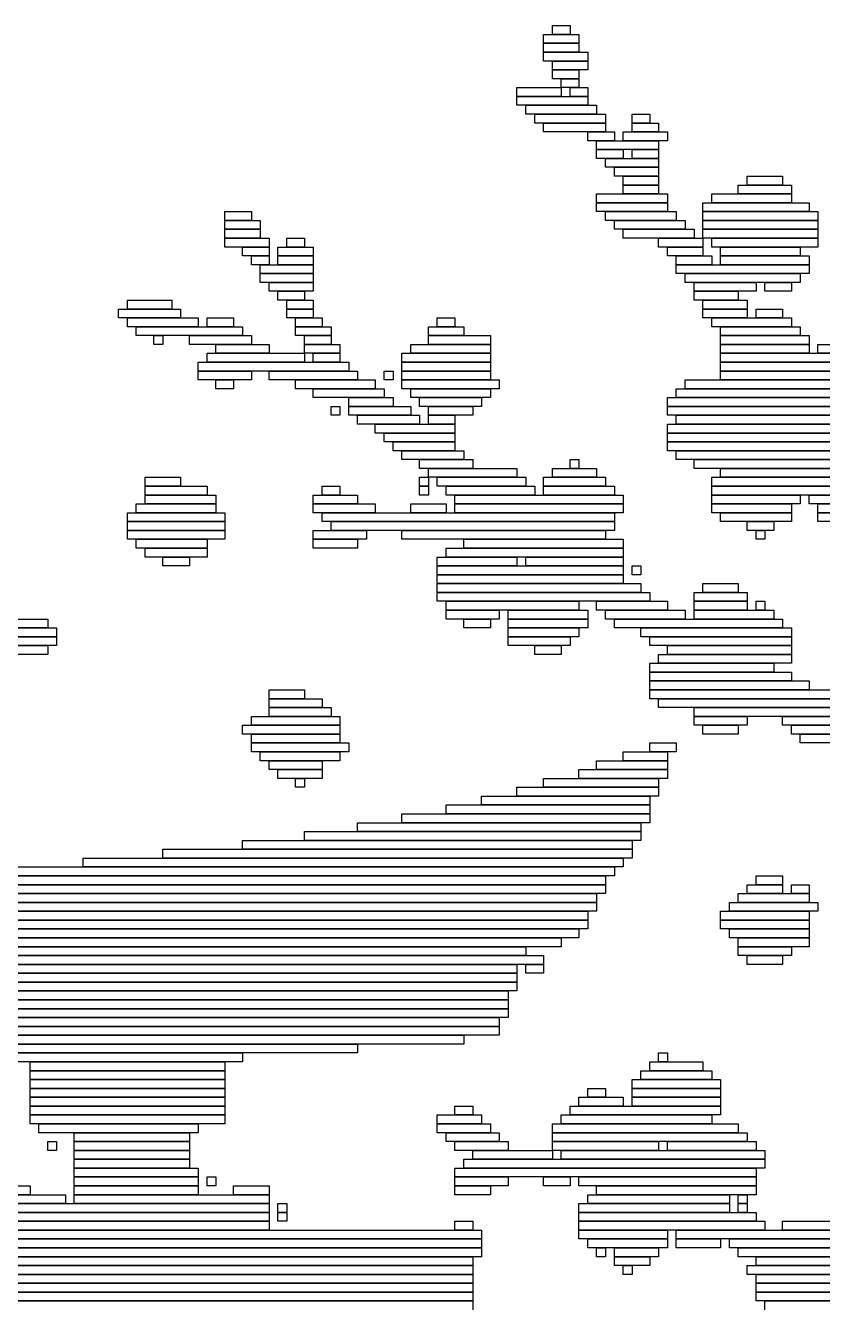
# Model space of a CAD drawing. Extents: x 291 to 733, y 317 to 719.
# Drawn here: x 534.5 to 624.5, y 563.5 to 708 of the extents above; entities that cross this region are included whole.
import ezdxf

# ---------------------------------------------------------------- set-up
doc = ezdxf.new("R2010")
doc.units = 0

msp = doc.modelspace()

# ---------------------------------------------------------------- linework, layer by layer
for p, q in [((593, 707), (597, 707)), ((593, 706), (593, 707)), ((594, 708), (596, 708)), ((594, 707), (594, 708)), ((596, 707), (594, 707)), ((596, 708), (596, 707)), ((597, 707), (597, 706)), ((597, 706), (593, 706)), ((593, 706), (597, 706)), ((593, 705), (593, 706)), ((597, 706), (597, 705)), ((597, 705), (593, 705)), ((593, 705), (598, 705)), ((593, 704), (593, 705)), ((598, 704), (593, 704)), ((594, 704), (598, 704)), ((594, 703), (594, 704)), ((598, 705), (598, 704)), ((598, 704), (598, 703)), ((598, 703), (594, 703)), ((594, 703), (597, 703)), ((594, 702), (594, 703)), ((597, 703), (597, 702)), ((590, 701), (595, 701)), ((590, 700), (590, 701)), ((597, 702), (594, 702)), ((595, 702), (597, 702)), ((595, 701), (595, 702)), ((597, 701), (595, 701)), ((595, 701), (595, 700)), ((596, 701), (598, 701)), ((596, 700), (596, 701)), ((597, 702), (597, 701)), ((598, 701), (598, 700)), ((595, 700), (590, 700)), ((590, 700), (598, 700)), ((590, 699), (590, 700)), ((598, 700), (596, 700)), ((598, 700), (598, 699)), ((598, 699), (590, 699)), ((591, 699), (599, 699)), ((591, 698), (591, 699)), ((599, 698), (591, 698)), ((592, 698), (600, 698)), ((592, 697), (592, 698)), ((599, 699), (599, 698)), ((600, 698), (600, 697)), ((603, 698), (605, 698)), ((603, 697), (603, 698)), ((605, 698), (605, 697)), ((600, 697), (592, 697)), ((593, 697), (600, 697)), ((593, 696), (593, 697)), ((600, 697), (600, 696)), ((605, 697), (603, 697)), ((603, 697), (606, 697)), ((603, 696), (603, 697)), ((606, 697), (606, 696)), ((600, 696), (593, 696)), ((598, 696), (601, 696)), ((598, 695), (598, 696)), ((601, 696), (601, 695)), ((602, 696), (607, 696)), ((602, 695), (602, 696)), ((606, 696), (603, 696)), ((607, 696), (607, 695)), ((601, 695), (598, 695)), ((599, 695), (606, 695)), ((599, 694), (599, 695)), ((606, 694), (599, 694)), ((599, 694), (602, 694)), ((599, 693), (599, 694)), ((607, 695), (602, 695)), ((602, 694), (602, 693)), ((603, 694), (606, 694)), ((603, 693), (603, 694)), ((606, 695), (606, 694)), ((606, 694), (606, 693)), ((602, 693), (599, 693)), ((600, 693), (606, 693)), ((600, 692), (600, 693)), ((606, 693), (603, 693)), ((606, 693), (606, 692)), ((606, 692), (600, 692)), ((601, 692), (606, 692)), ((601, 691), (601, 692)), ((606, 691), (601, 691)), ((602, 691), (606, 691)), ((602, 690), (602, 691)), ((606, 692), (606, 691)), ((606, 691), (606, 690)), ((616, 691), (620, 691)), ((616, 690), (616, 691)), ((620, 691), (620, 690)), ((606, 690), (602, 690)), ((602, 690), (606, 690)), ((602, 689), (602, 690)), ((606, 690), (606, 689)), ((615, 690), (621, 690)), ((615, 689), (615, 690)), ((620, 690), (616, 690)), ((621, 690), (621, 689)), ((599, 689), (607, 689)), ((599, 688), (599, 689)), ((607, 688), (599, 688)), ((599, 688), (607, 688)), ((599, 687), (599, 688)), ((606, 689), (602, 689)), ((607, 689), (607, 688)), ((607, 688), (607, 687)), ((611, 688), (623, 688)), ((611, 687), (611, 688)), ((612, 689), (621, 689)), ((612, 688), (612, 689)), ((621, 688), (612, 688)), ((621, 689), (615, 689)), ((621, 689), (621, 688)), ((623, 688), (623, 687)), ((557, 687), (560, 687)), ((557, 686), (557, 687)), ((560, 687), (560, 686)), ((607, 687), (599, 687)), ((600, 687), (608, 687)), ((600, 686), (600, 687)), ((608, 687), (608, 686)), ((623, 687), (611, 687)), ((611, 687), (624, 687)), ((611, 686), (611, 687)), ((624, 687), (624, 686)), ((560, 686), (557, 686)), ((557, 686), (561, 686)), ((557, 685), (557, 686)), ((561, 685), (557, 685)), ((557, 685), (561, 685)), ((557, 684), (557, 685)), ((561, 686), (561, 685)), ((561, 685), (561, 684)), ((608, 686), (600, 686)), ((601, 686), (609, 686)), ((601, 685), (601, 686)), ((609, 685), (601, 685)), ((602, 685), (610, 685)), ((602, 684), (602, 685)), ((609, 686), (609, 685)), ((610, 685), (610, 684)), ((624, 686), (611, 686)), ((611, 686), (624, 686)), ((611, 685), (611, 686)), ((624, 685), (611, 685)), ((611, 685), (624, 685)), ((611, 684), (611, 685)), ((624, 686), (624, 685)), ((624, 685), (624, 684)), ((561, 684), (557, 684)), ((557, 684), (562, 684)), ((557, 683), (557, 684)), ((562, 684), (562, 683)), ((564, 684), (566, 684)), ((564, 683), (564, 684)), ((566, 684), (566, 683)), ((610, 684), (602, 684)), ((606, 684), (611, 684)), ((606, 683), (606, 684)), ((624, 684), (611, 684)), ((611, 684), (611, 683)), ((612, 684), (624, 684)), ((612, 683), (612, 684)), ((624, 684), (624, 683)), ((562, 683), (557, 683)), ((559, 683), (562, 683)), ((559, 682), (559, 683)), ((562, 683), (562, 682)), ((563, 683), (567, 683)), ((563, 682), (563, 683)), ((566, 683), (564, 683)), ((567, 683), (567, 682)), ((611, 683), (606, 683)), ((607, 683), (611, 683)), ((607, 682), (607, 683)), ((611, 683), (611, 682)), ((624, 683), (612, 683)), ((613, 683), (622, 683)), ((613, 682), (613, 683)), ((622, 683), (622, 682)), ((562, 682), (559, 682)), ((560, 682), (562, 682)), ((560, 681), (560, 682)), ((562, 681), (560, 681)), ((561, 681), (567, 681)), ((561, 680), (561, 681)), ((562, 682), (562, 681)), ((567, 682), (563, 682)), ((563, 682), (567, 682)), ((563, 681), (563, 682)), ((567, 681), (563, 681)), ((567, 682), (567, 681)), ((567, 681), (567, 680)), ((611, 682), (607, 682)), ((608, 682), (612, 682)), ((608, 681), (608, 682)), ((612, 681), (608, 681)), ((608, 681), (623, 681)), ((608, 680), (608, 681)), ((612, 682), (612, 681)), ((622, 682), (613, 682)), ((613, 682), (623, 682)), ((613, 681), (613, 682)), ((623, 681), (613, 681)), ((623, 682), (623, 681)), ((623, 681), (623, 680)), ((567, 680), (561, 680)), ((561, 680), (567, 680)), ((561, 679), (561, 680)), ((567, 680), (567, 679)), ((623, 680), (608, 680)), ((609, 680), (622, 680)), ((609, 679), (609, 680)), ((622, 680), (622, 679)), ((567, 679), (561, 679)), ((562, 679), (567, 679)), ((562, 678), (562, 679)), ((567, 678), (562, 678)), ((563, 678), (566, 678)), ((563, 677), (563, 678)), ((566, 678), (566, 677)), ((567, 679), (567, 678)), ((622, 679), (609, 679)), ((610, 679), (617, 679)), ((610, 678), (610, 679)), ((617, 678), (610, 678)), ((610, 678), (615, 678)), ((610, 677), (610, 678)), ((615, 678), (615, 677)), ((617, 679), (617, 678)), ((618, 679), (621, 679)), ((618, 678), (618, 679)), ((621, 678), (618, 678)), ((621, 679), (621, 678)), ((546, 677), (551, 677)), ((546, 676), (546, 677)), ((551, 677), (551, 676)), ((566, 677), (563, 677)), ((564, 677), (567, 677)), ((564, 676), (564, 677)), ((567, 677), (567, 676)), ((615, 677), (610, 677)), ((611, 677), (616, 677)), ((611, 676), (611, 677)), ((616, 677), (616, 676)), ((545, 676), (552, 676)), ((545, 675), (545, 676)), ((552, 675), (545, 675)), ((551, 676), (546, 676)), ((546, 675), (554, 675)), ((546, 674), (546, 675)), ((552, 676), (552, 675)), ((554, 675), (554, 674)), ((555, 675), (558, 675)), ((555, 674), (555, 675)), ((558, 675), (558, 674)), ((567, 676), (564, 676)), ((564, 676), (567, 676)), ((564, 675), (564, 676)), ((567, 675), (564, 675)), ((565, 675), (568, 675)), ((565, 674), (565, 675)), ((567, 676), (567, 675)), ((568, 675), (568, 674)), ((581, 675), (583, 675)), ((581, 674), (581, 675)), ((583, 675), (583, 674)), ((616, 676), (611, 676)), ((611, 676), (616, 676)), ((611, 675), (611, 676)), ((616, 675), (611, 675)), ((612, 675), (621, 675)), ((612, 674), (612, 675)), ((616, 676), (616, 675)), ((617, 676), (620, 676)), ((617, 675), (617, 676)), ((620, 675), (617, 675)), ((620, 676), (620, 675)), ((621, 675), (621, 674)), ((554, 674), (546, 674)), ((547, 674), (559, 674)), ((547, 673), (547, 674)), ((558, 674), (555, 674)), ((559, 674), (559, 673)), ((568, 674), (565, 674)), ((565, 674), (569, 674)), ((565, 673), (565, 674)), ((569, 674), (569, 673)), ((580, 674), (584, 674)), ((580, 673), (580, 674)), ((583, 674), (581, 674)), ((584, 674), (584, 673)), ((621, 674), (612, 674)), ((613, 674), (622, 674)), ((613, 673), (613, 674)), ((622, 674), (622, 673)), ((559, 673), (547, 673)), ((549, 673), (550, 673)), ((549, 672), (549, 673)), ((550, 672), (549, 672)), ((550, 673), (550, 672)), ((553, 673), (560, 673)), ((553, 672), (553, 673)), ((560, 672), (553, 672)), ((556, 672), (562, 672)), ((556, 671), (556, 672)), ((560, 673), (560, 672)), ((562, 672), (562, 671)), ((569, 673), (565, 673)), ((566, 673), (569, 673)), ((566, 672), (566, 673)), ((569, 672), (566, 672)), ((566, 672), (570, 672)), ((566, 671), (566, 672)), ((569, 673), (569, 672)), ((570, 672), (570, 671)), ((578, 672), (587, 672)), ((578, 671), (578, 672)), ((584, 673), (580, 673)), ((580, 673), (587, 673)), ((580, 672), (580, 673)), ((587, 672), (580, 672)), ((587, 673), (587, 672)), ((587, 672), (587, 671)), ((622, 673), (613, 673)), ((613, 673), (623, 673)), ((613, 672), (613, 673)), ((623, 672), (613, 672)), ((613, 672), (623, 672)), ((613, 671), (613, 672)), ((623, 673), (623, 672)), ((623, 672), (623, 671)), ((624, 672), (629, 672)), ((624, 671), (624, 672)), ((555, 671), (566, 671)), ((555, 670), (555, 671)), ((562, 671), (556, 671)), ((570, 671), (566, 671)), ((566, 671), (566, 670)), ((567, 671), (570, 671)), ((567, 670), (567, 671)), ((570, 671), (570, 670)), ((577, 671), (587, 671)), ((577, 670), (577, 671)), ((587, 671), (578, 671)), ((587, 671), (587, 670)), ((623, 671), (613, 671)), ((613, 671), (630, 671)), ((613, 670), (613, 671)), ((629, 671), (624, 671)), ((554, 670), (571, 670)), ((554, 669), (554, 670)), ((566, 670), (555, 670)), ((570, 670), (567, 670)), ((571, 670), (571, 669)), ((587, 670), (577, 670)), ((577, 670), (587, 670)), ((577, 669), (577, 670)), ((587, 670), (587, 669)), ((630, 670), (613, 670)), ((613, 670), (631, 670)), ((613, 669), (613, 670)), ((571, 669), (554, 669)), ((554, 669), (560, 669)), ((554, 668), (554, 669)), ((560, 668), (554, 668)), ((556, 668), (558, 668)), ((556, 667), (556, 668)), ((558, 668), (558, 667)), ((560, 669), (560, 668)), ((562, 669), (572, 669)), ((562, 668), (562, 669)), ((572, 668), (562, 668)), ((565, 668), (574, 668)), ((565, 667), (565, 668)), ((572, 669), (572, 668)), ((574, 668), (574, 667)), ((575, 669), (576, 669)), ((575, 668), (575, 669)), ((576, 668), (575, 668)), ((576, 669), (576, 668)), ((587, 669), (577, 669)), ((577, 669), (587, 669)), ((577, 668), (577, 669)), ((587, 668), (577, 668)), ((577, 668), (588, 668)), ((577, 667), (577, 668)), ((587, 669), (587, 668)), ((588, 668), (588, 667)), ((609, 668), (632, 668)), ((609, 667), (609, 668)), ((631, 669), (613, 669)), ((613, 669), (632, 669)), ((613, 668), (613, 669)), ((632, 668), (613, 668)), ((558, 667), (556, 667)), ((574, 667), (565, 667)), ((567, 667), (575, 667)), ((567, 666), (567, 667)), ((575, 667), (575, 666)), ((588, 667), (577, 667)), ((578, 667), (587, 667)), ((578, 666), (578, 667)), ((587, 667), (587, 666)), ((608, 667), (632, 667)), ((608, 666), (608, 667)), ((632, 667), (609, 667)), ((575, 666), (567, 666)), ((569, 665), (570, 665)), ((569, 664), (569, 665)), ((570, 665), (570, 664)), ((571, 666), (576, 666)), ((571, 665), (571, 666)), ((576, 665), (571, 665)), ((571, 665), (578, 665)), ((571, 664), (571, 665)), ((576, 666), (576, 665)), ((587, 666), (578, 666)), ((578, 665), (578, 664)), ((579, 666), (586, 666)), ((579, 665), (579, 666)), ((586, 665), (579, 665)), ((580, 665), (585, 665)), ((580, 664), (580, 665)), ((585, 665), (585, 664)), ((586, 666), (586, 665)), ((607, 666), (632, 666)), ((607, 665), (607, 666)), ((632, 665), (607, 665)), ((607, 665), (631, 665)), ((607, 664), (607, 665)), ((632, 666), (608, 666)), ((570, 664), (569, 664)), ((578, 664), (571, 664)), ((572, 664), (579, 664)), ((572, 663), (572, 664)), ((579, 664), (579, 663)), ((585, 664), (580, 664)), ((580, 664), (583, 664)), ((580, 663), (580, 664)), ((583, 664), (583, 663)), ((631, 664), (607, 664)), ((608, 664), (630, 664)), ((608, 663), (608, 664)), ((579, 663), (572, 663)), ((574, 663), (583, 663)), ((574, 662), (574, 663)), ((583, 662), (574, 662)), ((575, 662), (583, 662)), ((575, 661), (575, 662)), ((583, 663), (580, 663)), ((583, 663), (583, 662)), ((583, 662), (583, 661)), ((607, 663), (628, 663)), ((607, 662), (607, 663)), ((628, 662), (607, 662)), ((607, 662), (629, 662)), ((607, 661), (607, 662)), ((630, 663), (608, 663)), ((583, 661), (575, 661)), ((576, 661), (583, 661)), ((576, 660), (576, 661)), ((583, 661), (583, 660)), ((629, 661), (607, 661)), ((607, 661), (630, 661)), ((607, 660), (607, 661)), ((583, 660), (576, 660)), ((577, 660), (584, 660)), ((577, 659), (577, 660)), ((584, 659), (577, 659)), ((579, 659), (585, 659)), ((579, 658), (579, 659)), ((584, 660), (584, 659)), ((585, 659), (585, 658)), ((596, 659), (597, 659)), ((596, 658), (596, 659)), ((597, 659), (597, 658)), ((630, 660), (607, 660)), ((608, 660), (631, 660)), ((608, 659), (608, 660)), ((631, 659), (608, 659)), ((610, 659), (631, 659)), ((610, 658), (610, 659)), ((585, 658), (579, 658)), ((580, 658), (590, 658)), ((580, 657), (580, 658)), ((590, 658), (590, 657)), ((594, 658), (599, 658)), ((594, 657), (594, 658)), ((597, 658), (596, 658)), ((599, 658), (599, 657)), ((631, 658), (610, 658)), ((613, 658), (631, 658)), ((613, 657), (613, 658)), ((548, 657), (552, 657)), ((548, 656), (548, 657)), ((552, 657), (552, 656)), ((579, 657), (580, 657)), ((579, 656), (579, 657)), ((590, 657), (580, 657)), ((580, 657), (580, 656)), ((581, 657), (591, 657)), ((581, 656), (581, 657)), ((591, 657), (591, 656)), ((593, 657), (600, 657)), ((593, 656), (593, 657)), ((599, 657), (594, 657)), ((600, 657), (600, 656)), ((612, 657), (630, 657)), ((612, 656), (612, 657)), ((631, 657), (613, 657)), ((552, 656), (548, 656)), ((548, 656), (555, 656)), ((548, 655), (548, 656)), ((555, 655), (548, 655)), ((548, 655), (556, 655)), ((548, 654), (548, 655)), ((555, 656), (555, 655)), ((556, 655), (556, 654)), ((567, 655), (572, 655)), ((567, 654), (567, 655)), ((568, 656), (570, 656)), ((568, 655), (568, 656)), ((570, 655), (568, 655)), ((570, 656), (570, 655)), ((572, 655), (572, 654)), ((580, 656), (579, 656)), ((579, 656), (580, 656)), ((579, 655), (579, 656)), ((580, 655), (579, 655)), ((580, 656), (580, 655)), ((591, 656), (581, 656)), ((582, 656), (592, 656)), ((582, 655), (582, 656)), ((592, 655), (582, 655)), ((583, 655), (602, 655)), ((583, 654), (583, 655)), ((592, 656), (592, 655)), ((600, 656), (593, 656)), ((593, 656), (601, 656)), ((593, 655), (593, 656)), ((601, 655), (593, 655)), ((601, 656), (601, 655)), ((602, 655), (602, 654)), ((630, 656), (612, 656)), ((612, 656), (630, 656)), ((612, 655), (612, 656)), ((630, 655), (612, 655)), ((612, 655), (622, 655)), ((612, 654), (612, 655)), ((622, 655), (622, 654)), ((623, 655), (629, 655)), ((623, 654), (623, 655)), ((547, 654), (556, 654)), ((547, 653), (547, 654)), ((556, 654), (548, 654)), ((556, 654), (556, 653)), ((572, 654), (567, 654)), ((567, 654), (574, 654)), ((567, 653), (567, 654)), ((574, 654), (574, 653)), ((578, 654), (582, 654)), ((578, 653), (578, 654)), ((582, 654), (582, 653)), ((602, 654), (583, 654)), ((583, 654), (602, 654)), ((583, 653), (583, 654)), ((602, 654), (602, 653)), ((622, 654), (612, 654)), ((612, 654), (621, 654)), ((612, 653), (612, 654)), ((621, 654), (621, 653)), ((629, 654), (623, 654)), ((624, 654), (630, 654)), ((624, 653), (624, 654)), ((546, 653), (557, 653)), ((546, 652), (546, 653)), ((557, 652), (546, 652)), ((546, 652), (557, 652)), ((546, 651), (546, 652)), ((556, 653), (547, 653)), ((557, 653), (557, 652)), ((557, 652), (557, 651)), ((574, 653), (567, 653)), ((568, 653), (601, 653)), ((568, 652), (568, 653)), ((601, 652), (568, 652)), ((569, 652), (601, 652)), ((569, 651), (569, 652)), ((582, 653), (578, 653)), ((602, 653), (583, 653)), ((601, 653), (601, 652)), ((601, 652), (601, 651)), ((621, 653), (612, 653)), ((613, 653), (621, 653)), ((613, 652), (613, 653)), ((621, 652), (613, 652)), ((616, 652), (619, 652)), ((616, 651), (616, 652)), ((619, 652), (619, 651)), ((621, 653), (621, 652)), ((630, 653), (624, 653)), ((624, 653), (631, 653)), ((624, 652), (624, 653)), ((631, 652), (624, 652)), ((557, 651), (546, 651)), ((546, 651), (557, 651)), ((546, 650), (546, 651)), ((557, 651), (557, 650)), ((567, 651), (573, 651)), ((567, 650), (567, 651)), ((601, 651), (569, 651)), ((573, 651), (573, 650)), ((577, 651), (600, 651)), ((577, 650), (577, 651)), ((600, 651), (600, 650)), ((619, 651), (616, 651)), ((617, 651), (618, 651)), ((617, 650), (617, 651)), ((618, 651), (618, 650)), ((557, 650), (546, 650)), ((547, 650), (555, 650)), ((547, 649), (547, 650)), ((555, 649), (547, 649)), ((548, 649), (555, 649)), ((548, 648), (548, 649)), ((555, 650), (555, 649)), ((555, 649), (555, 648)), ((573, 650), (567, 650)), ((567, 650), (572, 650)), ((567, 649), (567, 650)), ((572, 649), (567, 649)), ((572, 650), (572, 649)), ((600, 650), (577, 650)), ((582, 649), (602, 649)), ((582, 648), (582, 649)), ((584, 650), (602, 650)), ((584, 649), (584, 650)), ((602, 649), (584, 649)), ((602, 650), (602, 649)), ((602, 649), (602, 648)), ((618, 650), (617, 650)), ((555, 648), (548, 648)), ((550, 648), (553, 648)), ((550, 647), (550, 648)), ((553, 648), (553, 647)), ((581, 648), (590, 648)), ((581, 647), (581, 648)), ((602, 648), (582, 648)), ((590, 648), (590, 647)), ((591, 648), (602, 648)), ((591, 647), (591, 648)), ((602, 648), (602, 647)), ((553, 647), (550, 647)), ((590, 647), (581, 647)), ((581, 647), (602, 647)), ((581, 646), (581, 647)), ((602, 646), (581, 646)), ((581, 646), (602, 646)), ((581, 645), (581, 646)), ((602, 647), (591, 647)), ((602, 647), (602, 646)), ((602, 646), (602, 645)), ((603, 647), (604, 647)), ((603, 646), (603, 647)), ((604, 646), (603, 646)), ((604, 647), (604, 646)), ((602, 645), (581, 645)), ((581, 645), (604, 645)), ((581, 644), (581, 645)), ((604, 645), (604, 644)), ((611, 645), (615, 645)), ((611, 644), (611, 645)), ((615, 645), (615, 644)), ((604, 644), (581, 644)), ((581, 644), (605, 644)), ((581, 643), (581, 644)), ((605, 644), (605, 643)), ((610, 644), (616, 644)), ((610, 643), (610, 644)), ((615, 644), (611, 644)), ((616, 644), (616, 643)), ((605, 643), (581, 643)), ((582, 643), (597, 643)), ((582, 642), (582, 643)), ((597, 642), (582, 642)), ((582, 642), (588, 642)), ((582, 641), (582, 642)), ((588, 642), (588, 641)), ((589, 642), (598, 642)), ((589, 641), (589, 642)), ((597, 643), (597, 642)), ((598, 642), (598, 641)), ((599, 643), (607, 643)), ((599, 642), (599, 643)), ((607, 642), (599, 642)), ((600, 642), (609, 642)), ((600, 641), (600, 642)), ((607, 643), (607, 642)), ((609, 642), (609, 641)), ((616, 643), (610, 643)), ((610, 643), (616, 643)), ((610, 642), (610, 643)), ((616, 642), (610, 642)), ((610, 642), (619, 642)), ((610, 641), (610, 642)), ((616, 643), (616, 642)), ((617, 643), (618, 643)), ((617, 642), (617, 643)), ((618, 642), (617, 642)), ((618, 643), (618, 642)), ((619, 642), (619, 641)), ((491, 641), (537, 641)), ((537, 641), (537, 640)), ((588, 641), (582, 641)), ((584, 641), (587, 641)), ((584, 640), (584, 641)), ((587, 641), (587, 640)), ((598, 641), (589, 641)), ((589, 641), (598, 641)), ((589, 640), (589, 641)), ((598, 641), (598, 640)), ((609, 641), (600, 641)), ((601, 641), (620, 641)), ((601, 640), (601, 641)), ((619, 641), (610, 641)), ((620, 641), (620, 640)), ((490, 640), (538, 640)), ((538, 639), (490, 639)), ((490, 639), (538, 639)), ((537, 640), (491, 640)), ((538, 640), (538, 639)), ((538, 639), (538, 638)), ((587, 640), (584, 640)), ((598, 640), (589, 640)), ((589, 640), (597, 640)), ((589, 639), (589, 640)), ((597, 639), (589, 639)), ((589, 639), (596, 639)), ((589, 638), (589, 639)), ((596, 639), (596, 638)), ((597, 640), (597, 639)), ((620, 640), (601, 640)), ((604, 640), (621, 640)), ((604, 639), (604, 640)), ((621, 639), (604, 639)), ((605, 639), (621, 639)), ((605, 638), (605, 639)), ((621, 640), (621, 639)), ((621, 639), (621, 638)), ((538, 638), (490, 638)), ((491, 638), (537, 638)), ((537, 638), (537, 637)), ((596, 638), (589, 638)), ((592, 638), (595, 638)), ((592, 637), (592, 638)), ((595, 638), (595, 637)), ((621, 638), (605, 638)), ((607, 638), (621, 638)), ((607, 637), (607, 638)), ((621, 638), (621, 637)), ((537, 637), (491, 637)), ((595, 637), (592, 637)), ((605, 636), (619, 636)), ((605, 635), (605, 636)), ((606, 637), (621, 637)), ((606, 636), (606, 637)), ((621, 636), (606, 636)), ((621, 637), (607, 637)), ((619, 636), (619, 635)), ((621, 637), (621, 636)), ((619, 635), (605, 635)), ((605, 635), (621, 635)), ((605, 634), (605, 635)), ((621, 635), (621, 634)), ((562, 633), (566, 633)), ((562, 632), (562, 633)), ((566, 633), (566, 632)), ((621, 634), (605, 634)), ((605, 634), (623, 634)), ((605, 633), (605, 634)), ((623, 633), (605, 633)), ((605, 633), (628, 633)), ((605, 632), (605, 633)), ((623, 634), (623, 633)), ((566, 632), (562, 632)), ((562, 632), (568, 632)), ((562, 631), (562, 632)), ((568, 632), (568, 631)), ((628, 632), (605, 632)), ((606, 632), (636, 632)), ((606, 631), (606, 632)), ((568, 631), (562, 631)), ((562, 631), (569, 631)), ((562, 630), (562, 631)), ((569, 631), (569, 630)), ((636, 631), (606, 631)), ((610, 631), (636, 631)), ((610, 630), (610, 631)), ((559, 629), (570, 629)), ((559, 628), (559, 629)), ((560, 630), (570, 630)), ((560, 629), (560, 630)), ((570, 629), (560, 629)), ((569, 630), (562, 630)), ((570, 630), (570, 629)), ((570, 629), (570, 628)), ((636, 630), (610, 630)), ((610, 630), (616, 630)), ((610, 629), (610, 630)), ((616, 629), (610, 629)), ((611, 629), (615, 629)), ((611, 628), (611, 629)), ((615, 629), (615, 628)), ((616, 630), (616, 629)), ((620, 630), (637, 630)), ((620, 629), (620, 630)), ((637, 629), (620, 629)), ((621, 629), (638, 629)), ((621, 628), (621, 629)), ((570, 628), (559, 628)), ((560, 628), (570, 628)), ((560, 627), (560, 628)), ((570, 628), (570, 627)), ((615, 628), (611, 628)), ((638, 628), (621, 628)), ((622, 628), (642, 628)), ((622, 627), (622, 628)), ((570, 627), (560, 627)), ((560, 627), (571, 627)), ((560, 626), (560, 627)), ((571, 626), (560, 626)), ((561, 626), (570, 626)), ((561, 625), (561, 626)), ((570, 626), (570, 625)), ((571, 627), (571, 626)), ((602, 626), (607, 626)), ((602, 625), (602, 626)), ((605, 627), (608, 627)), ((605, 626), (605, 627)), ((608, 626), (605, 626)), ((607, 626), (607, 625)), ((608, 627), (608, 626)), ((642, 627), (622, 627)), ((570, 625), (561, 625)), ((562, 625), (568, 625)), ((562, 624), (562, 625)), ((568, 625), (568, 624)), ((599, 625), (607, 625)), ((599, 624), (599, 625)), ((607, 625), (602, 625)), ((607, 625), (607, 624)), ((568, 624), (562, 624)), ((563, 624), (568, 624)), ((563, 623), (563, 624)), ((568, 623), (563, 623)), ((565, 623), (566, 623)), ((565, 622), (565, 623)), ((566, 623), (566, 622)), ((568, 624), (568, 623)), ((593, 623), (606, 623)), ((593, 622), (593, 623)), ((597, 624), (607, 624)), ((597, 623), (597, 624)), ((607, 623), (597, 623)), ((607, 624), (599, 624)), ((606, 623), (606, 622)), ((607, 624), (607, 623)), ((566, 622), (565, 622)), ((590, 622), (606, 622)), ((590, 621), (590, 622)), ((606, 622), (593, 622)), ((606, 622), (606, 621)), ((582, 620), (605, 620)), ((582, 619), (582, 620)), ((586, 621), (605, 621)), ((586, 620), (586, 621)), ((605, 620), (586, 620)), ((606, 621), (590, 621)), ((605, 621), (605, 620)), ((605, 620), (605, 619)), ((577, 619), (605, 619)), ((577, 618), (577, 619)), ((605, 619), (582, 619)), ((605, 619), (605, 618)), ((572, 618), (604, 618)), ((572, 617), (572, 618)), ((605, 618), (577, 618)), ((604, 618), (604, 617)), ((559, 616), (603, 616)), ((559, 615), (559, 616)), ((566, 617), (604, 617)), ((566, 616), (566, 617)), ((604, 616), (566, 616)), ((604, 617), (572, 617)), ((603, 616), (603, 615)), ((604, 617), (604, 616)), ((550, 615), (603, 615)), ((550, 614), (550, 615)), ((603, 615), (559, 615)), ((603, 615), (603, 614)), ((528, 613), (601, 613)), ((541, 614), (602, 614)), ((541, 613), (541, 614)), ((602, 613), (541, 613)), ((603, 614), (550, 614)), ((601, 613), (601, 612)), ((602, 614), (602, 613)), ((507, 612), (600, 612)), ((601, 612), (528, 612)), ((600, 612), (600, 611)), ((617, 612), (620, 612)), ((617, 611), (617, 612)), ((620, 612), (620, 611)), ((378, 611), (600, 611)), ((600, 610), (378, 610)), ((379, 610), (599, 610)), ((600, 611), (507, 611)), ((599, 610), (599, 609)), ((600, 611), (600, 610)), ((615, 610), (623, 610)), ((615, 609), (615, 610)), ((616, 611), (620, 611)), ((616, 610), (616, 611)), ((620, 610), (616, 610)), ((620, 611), (617, 611)), ((620, 611), (620, 610)), ((621, 611), (623, 611)), ((621, 610), (621, 611)), ((623, 610), (621, 610)), ((623, 611), (623, 610)), ((623, 610), (623, 609)), ((599, 609), (379, 609)), ((379, 609), (599, 609)), ((599, 609), (599, 608)), ((614, 609), (624, 609)), ((614, 608), (614, 609)), ((623, 609), (615, 609)), ((624, 609), (624, 608)), ((599, 608), (379, 608)), ((380, 608), (598, 608)), ((598, 607), (380, 607)), ((380, 607), (598, 607)), ((598, 608), (598, 607)), ((598, 607), (598, 606)), ((613, 608), (623, 608)), ((613, 607), (613, 608)), ((623, 607), (613, 607)), ((613, 607), (623, 607)), ((613, 606), (613, 607)), ((624, 608), (614, 608)), ((623, 608), (623, 607)), ((623, 607), (623, 606)), ((598, 606), (380, 606)), ((380, 606), (597, 606)), ((597, 606), (597, 605)), ((623, 606), (613, 606)), ((614, 606), (623, 606)), ((614, 605), (614, 606)), ((623, 606), (623, 605)), ((597, 605), (380, 605)), ((382, 605), (595, 605)), ((595, 605), (595, 604)), ((623, 605), (614, 605)), ((615, 605), (623, 605)), ((615, 604), (615, 605)), ((623, 605), (623, 604)), ((595, 604), (382, 604)), ((387, 604), (591, 604)), ((591, 603), (387, 603)), ((387, 603), (593, 603)), ((591, 604), (591, 603)), ((593, 603), (593, 602)), ((623, 604), (615, 604)), ((615, 604), (621, 604)), ((615, 603), (615, 604)), ((621, 603), (615, 603)), ((616, 603), (620, 603)), ((616, 602), (616, 603)), ((620, 603), (620, 602)), ((621, 604), (621, 603)), ((593, 602), (387, 602)), ((388, 602), (590, 602)), ((590, 602), (590, 601)), ((591, 602), (593, 602)), ((591, 601), (591, 602)), ((593, 602), (593, 601)), ((620, 602), (616, 602)), ((590, 601), (388, 601)), ((388, 601), (590, 601)), ((590, 600), (388, 600)), ((388, 600), (590, 600)), ((590, 601), (590, 600)), ((590, 600), (590, 599)), ((593, 601), (591, 601)), ((590, 599), (388, 599)), ((389, 599), (589, 599)), ((589, 599), (589, 598)), ((589, 598), (389, 598)), ((389, 598), (589, 598)), ((589, 597), (389, 597)), ((389, 597), (589, 597)), ((589, 598), (589, 597)), ((589, 597), (589, 596)), ((589, 596), (389, 596)), ((389, 596), (588, 596)), ((588, 596), (588, 595)), ((588, 595), (389, 595)), ((390, 595), (588, 595)), ((588, 594), (390, 594)), ((393, 594), (584, 594)), ((584, 594), (584, 593)), ((588, 595), (588, 594)), ((584, 593), (393, 593)), ((402, 593), (572, 593)), ((572, 593), (572, 592)), ((572, 592), (402, 592)), ((417, 592), (559, 592)), ((559, 592), (559, 591)), ((606, 592), (607, 592)), ((606, 591), (606, 592)), ((607, 592), (607, 591)), ((559, 591), (417, 591)), ((535, 591), (557, 591)), ((535, 590), (535, 591)), ((557, 590), (535, 590)), ((535, 590), (557, 590)), ((535, 589), (535, 590)), ((557, 591), (557, 590)), ((557, 590), (557, 589)), ((604, 590), (612, 590)), ((604, 589), (604, 590)), ((605, 591), (611, 591)), ((605, 590), (605, 591)), ((611, 590), (605, 590)), ((607, 591), (606, 591)), ((611, 591), (611, 590)), ((612, 590), (612, 589)), ((557, 589), (535, 589)), ((535, 589), (557, 589)), ((535, 588), (535, 589)), ((557, 589), (557, 588)), ((603, 589), (613, 589)), ((603, 588), (603, 589)), ((612, 589), (604, 589)), ((613, 589), (613, 588)), ((557, 588), (535, 588)), ((535, 588), (557, 588)), ((535, 587), (535, 588)), ((557, 587), (535, 587)), ((535, 587), (557, 587)), ((535, 586), (535, 587)), ((557, 588), (557, 587)), ((557, 587), (557, 586)), ((597, 587), (602, 587)), ((597, 586), (597, 587)), ((598, 588), (600, 588)), ((598, 587), (598, 588)), ((600, 587), (598, 587)), ((600, 588), (600, 587)), ((602, 587), (602, 586)), ((613, 588), (603, 588)), ((603, 588), (613, 588)), ((603, 587), (603, 588)), ((613, 587), (603, 587)), ((603, 587), (613, 587)), ((603, 586), (603, 587)), ((613, 588), (613, 587)), ((613, 587), (613, 586)), ((557, 586), (535, 586)), ((535, 586), (557, 586)), ((535, 585), (535, 586)), ((557, 586), (557, 585)), ((583, 586), (585, 586)), ((583, 585), (583, 586)), ((585, 586), (585, 585)), ((596, 586), (613, 586)), ((596, 585), (596, 586)), ((602, 586), (597, 586)), ((613, 586), (603, 586)), ((613, 586), (613, 585)), ((557, 585), (535, 585)), ((535, 585), (557, 585)), ((535, 584), (535, 585)), ((557, 584), (535, 584)), ((536, 584), (554, 584)), ((536, 583), (536, 584)), ((554, 584), (554, 583)), ((557, 585), (557, 584)), ((581, 585), (586, 585)), ((581, 584), (581, 585)), ((586, 584), (581, 584)), ((581, 584), (587, 584)), ((581, 583), (581, 584)), ((585, 585), (583, 585)), ((586, 585), (586, 584)), ((587, 584), (587, 583)), ((594, 584), (615, 584)), ((594, 583), (594, 584)), ((595, 585), (612, 585)), ((595, 584), (595, 585)), ((612, 584), (595, 584)), ((613, 585), (596, 585)), ((612, 585), (612, 584)), ((615, 584), (615, 583)), ((554, 583), (536, 583)), ((540, 583), (553, 583)), ((540, 582), (540, 583)), ((553, 583), (553, 582)), ((587, 583), (581, 583)), ((582, 583), (588, 583)), ((582, 582), (582, 583)), ((588, 583), (588, 582)), ((615, 583), (594, 583)), ((594, 583), (616, 583)), ((594, 582), (594, 583)), ((616, 583), (616, 582)), ((537, 582), (538, 582)), ((537, 581), (537, 582)), ((538, 581), (537, 581)), ((538, 582), (538, 581)), ((553, 582), (540, 582)), ((540, 582), (553, 582)), ((540, 581), (540, 582)), ((553, 581), (540, 581)), ((540, 581), (553, 581)), ((540, 580), (540, 581)), ((553, 582), (553, 581)), ((553, 581), (553, 580)), ((588, 582), (582, 582)), ((583, 582), (589, 582)), ((583, 581), (583, 582)), ((589, 581), (583, 581)), ((585, 581), (594, 581)), ((585, 580), (585, 581)), ((589, 582), (589, 581)), ((616, 582), (594, 582)), ((594, 582), (606, 582)), ((594, 581), (594, 582)), ((606, 581), (594, 581)), ((594, 581), (594, 580)), ((595, 581), (618, 581)), ((595, 580), (595, 581)), ((606, 582), (606, 581)), ((607, 582), (617, 582)), ((607, 581), (607, 582)), ((617, 581), (607, 581)), ((617, 582), (617, 581)), ((618, 581), (618, 580)), ((553, 580), (540, 580)), ((540, 580), (553, 580)), ((540, 579), (540, 580)), ((553, 580), (553, 579)), ((584, 580), (618, 580)), ((584, 579), (584, 580)), ((594, 580), (585, 580)), ((618, 580), (595, 580)), ((618, 580), (618, 579)), ((553, 579), (540, 579)), ((540, 579), (554, 579)), ((540, 578), (540, 579)), ((554, 578), (540, 578)), ((540, 578), (554, 578)), ((540, 577), (540, 578)), ((554, 579), (554, 578)), ((554, 578), (554, 577)), ((555, 578), (556, 578)), ((555, 577), (555, 578)), ((556, 578), (556, 577)), ((583, 579), (617, 579)), ((583, 578), (583, 579)), ((617, 578), (583, 578)), ((583, 578), (589, 578)), ((583, 577), (583, 578)), ((618, 579), (584, 579)), ((589, 578), (589, 577)), ((593, 578), (596, 578)), ((593, 577), (593, 578)), ((596, 578), (596, 577)), ((597, 578), (617, 578)), ((597, 577), (597, 578)), ((617, 579), (617, 578)), ((617, 578), (617, 577)), ((532, 577), (535, 577)), ((535, 577), (535, 576)), ((554, 577), (540, 577)), ((540, 577), (554, 577)), ((540, 576), (540, 577)), ((554, 577), (554, 576)), ((556, 577), (555, 577)), ((558, 577), (562, 577)), ((558, 576), (558, 577)), ((562, 577), (562, 576)), ((589, 577), (583, 577)), ((583, 577), (587, 577)), ((583, 576), (583, 577)), ((587, 577), (587, 576)), ((596, 577), (593, 577)), ((617, 577), (597, 577)), ((599, 577), (617, 577)), ((599, 576), (599, 577)), ((617, 577), (617, 576)), ((535, 576), (532, 576)), ((532, 576), (539, 576)), ((539, 576), (539, 575)), ((554, 576), (540, 576)), ((540, 576), (562, 576)), ((540, 575), (540, 576)), ((562, 576), (558, 576)), ((562, 576), (562, 575)), ((587, 576), (583, 576)), ((598, 576), (614, 576)), ((598, 575), (598, 576)), ((617, 576), (599, 576)), ((614, 576), (614, 575)), ((615, 576), (616, 576)), ((615, 575), (615, 576)), ((616, 576), (616, 575)), ((539, 575), (532, 575)), ((532, 575), (562, 575)), ((562, 574), (532, 574)), ((532, 574), (562, 574)), ((562, 575), (540, 575)), ((562, 575), (562, 574)), ((562, 574), (562, 573)), ((563, 575), (564, 575)), ((563, 574), (563, 575)), ((564, 574), (563, 574)), ((563, 574), (564, 574)), ((563, 573), (563, 574)), ((564, 575), (564, 574)), ((564, 574), (564, 573)), ((597, 575), (614, 575)), ((597, 574), (597, 575)), ((614, 574), (597, 574)), ((597, 574), (617, 574)), ((597, 573), (597, 574)), ((614, 575), (598, 575)), ((614, 575), (614, 574)), ((616, 575), (615, 575)), ((615, 575), (616, 575)), ((615, 574), (615, 575)), ((616, 574), (615, 574)), ((616, 575), (616, 574)), ((617, 574), (617, 573)), ((562, 573), (532, 573)), ((532, 573), (562, 573)), ((562, 573), (562, 572)), ((564, 573), (563, 573)), ((583, 573), (585, 573)), ((583, 572), (583, 573)), ((585, 573), (585, 572)), ((617, 573), (597, 573)), ((597, 573), (618, 573)), ((597, 572), (597, 573)), ((618, 573), (618, 572)), ((620, 573), (627, 573)), ((620, 572), (620, 573)), ((393, 571), (586, 571)), ((531, 572), (586, 572)), ((586, 571), (531, 571)), ((562, 572), (532, 572)), ((585, 572), (583, 572)), ((586, 572), (586, 571)), ((586, 571), (586, 570)), ((618, 572), (597, 572)), ((597, 572), (607, 572)), ((597, 571), (597, 572)), ((607, 571), (597, 571)), ((598, 571), (607, 571)), ((598, 570), (598, 571)), ((607, 572), (607, 571)), ((607, 571), (607, 570)), ((608, 572), (628, 572)), ((608, 571), (608, 572)), ((628, 571), (608, 571)), ((608, 571), (613, 571)), ((608, 570), (608, 571)), ((613, 571), (613, 570)), ((614, 571), (629, 571)), ((614, 570), (614, 571)), ((627, 572), (620, 572)), ((586, 570), (393, 570)), ((393, 570), (586, 570)), ((586, 570), (586, 569)), ((607, 570), (598, 570)), ((599, 570), (600, 570)), ((599, 569), (599, 570)), ((600, 570), (600, 569)), ((601, 570), (606, 570)), ((601, 569), (601, 570)), ((606, 570), (606, 569)), ((613, 570), (608, 570)), ((629, 570), (614, 570)), ((615, 570), (629, 570)), ((615, 569), (615, 570)), ((586, 569), (393, 569)), ((393, 569), (585, 569)), ((585, 568), (393, 568)), ((393, 568), (585, 568)), ((585, 569), (585, 568)), ((585, 568), (585, 567)), ((600, 569), (599, 569)), ((606, 569), (601, 569)), ((601, 569), (605, 569)), ((601, 568), (601, 569)), ((605, 568), (601, 568)), ((602, 568), (603, 568)), ((602, 567), (602, 568)), ((603, 568), (603, 567)), ((605, 569), (605, 568)), ((629, 569), (615, 569)), ((616, 568), (639, 568)), ((616, 567), (616, 568)), ((617, 569), (629, 569)), ((617, 568), (617, 569)), ((629, 568), (617, 568)), ((585, 567), (393, 567)), ((393, 567), (585, 567)), ((585, 567), (585, 566)), ((603, 567), (602, 567)), ((639, 567), (616, 567)), ((617, 567), (640, 567)), ((617, 566), (617, 567)), ((585, 566), (393, 566)), ((393, 566), (585, 566)), ((585, 565), (393, 565)), ((393, 565), (585, 565)), ((585, 566), (585, 565)), ((585, 565), (585, 564)), ((640, 566), (617, 566)), ((617, 566), (641, 566)), ((617, 565), (617, 566)), ((641, 565), (617, 565)), ((617, 565), (641, 565)), ((617, 564), (617, 565)), ((585, 564), (393, 564)), ((393, 564), (585, 564)), ((585, 564), (585, 563)), ((641, 564), (617, 564)), ((618, 564), (641, 564)), ((618, 563), (618, 564))]:
    msp.add_line(p, q)

doc.saveas('drawing.dxf')
